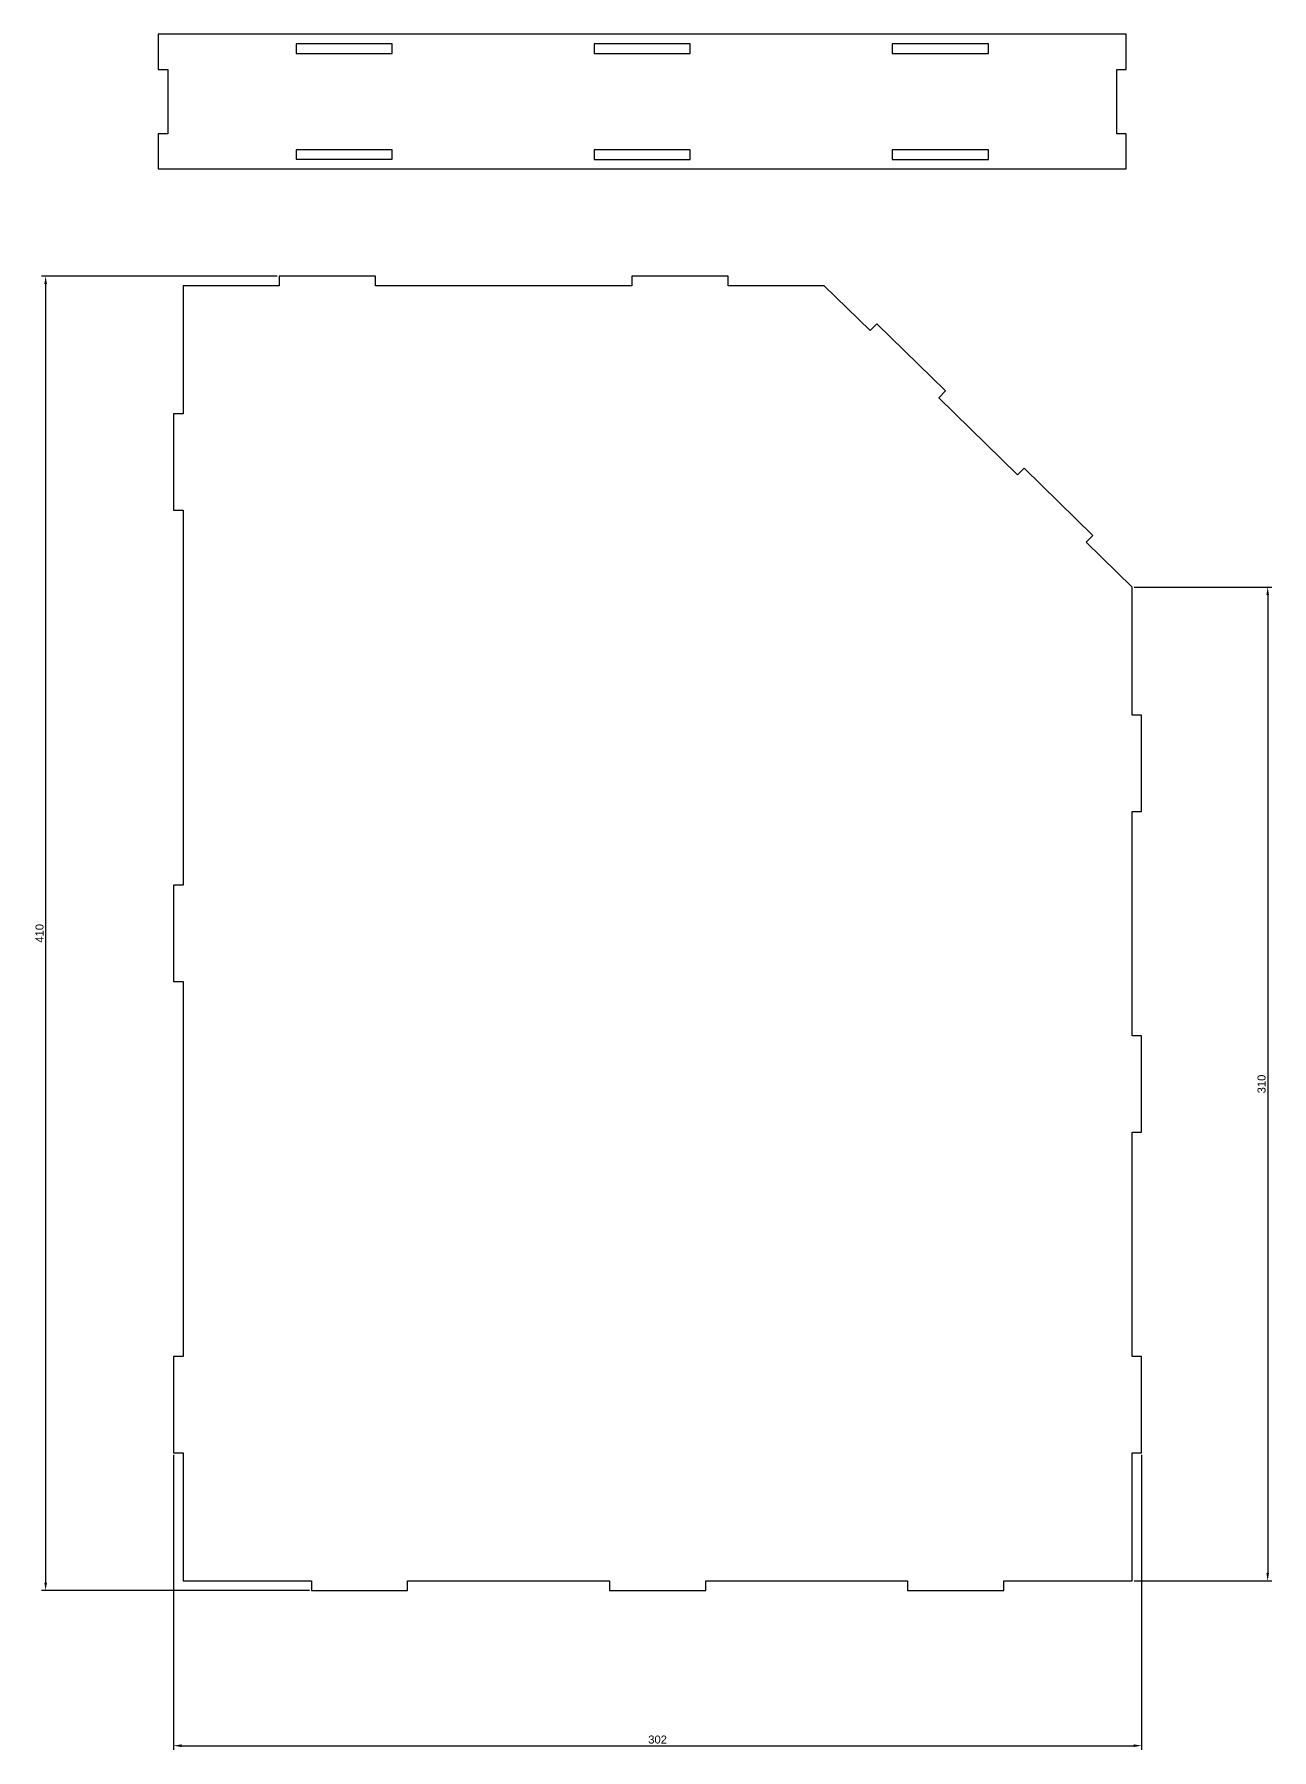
# Model space of a CAD drawing. Header units: millimetres. Extents: x 3605 to 6118, y -778 to 2197.
# Drawn here: x 4919 to 5305, y 881 to 1416 of the extents above; entities that cross this region are included whole.
import ezdxf

# ---------------------------------------------------------------- set-up
doc = ezdxf.new("R2010")
doc.units = ezdxf.units.MM
doc.styles.get("Standard").update_dxf_attribs({"font": 'arial.ttf'})
doc.dimstyles.new('ISO-25', dxfattribs={"dimtxt": 2.5, "dimasz": 2.5, "dimexe": 1.25, "dimexo": 0.625, "dimtad": 1, "dimtxsty": 'Standard', "dimcen": 2.5, "dimadec": 0, "dimazin": 0, "dimtfac": 1, "dimtmove": 0, "dimatfit": 3, "dimfxl": 1, "dimarcsym": 0})

# ---------------------------------------------------------------- blocks, each defined once
blk = doc.blocks.new('*D30')
at = {"color": 0, "lineweight": -2, "transparency": 16777216}
for p, q in [((4961.96, 972.6), (4961.96, 880.58)), ((5263.96, 972.6), (5263.96, 880.58)), ((4964.46, 881.83), (5261.46, 881.83))]:
    blk.add_line(p, q, dxfattribs=at)
at = {"color": 0, "transparency": 16777216}
for points in [[(4964.46, 882.25), (4964.46, 881.41), (4961.96, 881.83)], [(5261.46, 882.25), (5261.46, 881.41), (5263.96, 881.83)]]:
    blk.add_solid(points, dxfattribs=at)
at = {"layer": 'Defpoints', "color": 0, "transparency": 16777216}
for p in [(4961.96, 973.22), (5263.96, 973.22), (5263.96, 881.83)]:
    blk.add_point(p, dxfattribs=at)
at = {"color": 0, "transparency": 16777216, "insert": (5112.96, 883.73), "char_height": 2.5, "attachment_point": 5}
blk.add_mtext('302', dxfattribs=at)
blk = doc.blocks.new('*D33')
at = {"color": 0, "lineweight": -2, "transparency": 16777216}
for p, q in [((5261.58, 1243.22), (5304.52, 1243.22)), ((5303.27, 1240.72), (5303.27, 935.72)), ((5261.58, 933.22), (5304.52, 933.22))]:
    blk.add_line(p, q, dxfattribs=at)
at = {"color": 0, "transparency": 16777216}
for points in [[(5302.86, 1240.72), (5303.69, 1240.72), (5303.27, 1243.22)], [(5302.86, 935.72), (5303.69, 935.72), (5303.27, 933.22)]]:
    blk.add_solid(points, dxfattribs=at)
at = {"layer": 'Defpoints', "color": 0, "transparency": 16777216}
for p in [(5260.96, 1243.22), (5260.96, 933.22), (5303.27, 933.22)]:
    blk.add_point(p, dxfattribs=at)
at = {"color": 0, "transparency": 16777216, "insert": (5301.37, 1088.22), "char_height": 2.5, "attachment_point": 5, "rotation": 90}
blk.add_mtext('310', dxfattribs=at)
blk = doc.blocks.new('*D34')
at = {"color": 0, "lineweight": -2, "transparency": 16777216}
for p, q in [((4994.33, 1340.22), (4920.82, 1340.22)), ((4922.07, 1337.72), (4922.07, 932.72)), ((5004.33, 930.22), (4920.82, 930.22))]:
    blk.add_line(p, q, dxfattribs=at)
at = {"color": 0, "transparency": 16777216}
for points in [[(4921.66, 1337.72), (4922.49, 1337.72), (4922.07, 1340.22)], [(4921.66, 932.72), (4922.49, 932.72), (4922.07, 930.22)]]:
    blk.add_solid(points, dxfattribs=at)
at = {"layer": 'Defpoints', "color": 0, "transparency": 16777216}
for p in [(4994.96, 1340.22), (4922.07, 930.22), (5004.96, 930.22)]:
    blk.add_point(p, dxfattribs=at)
at = {"color": 0, "transparency": 16777216, "insert": (4920.17, 1135.22), "char_height": 2.5, "attachment_point": 5, "rotation": 90}
blk.add_mtext('410', dxfattribs=at)

msp = doc.modelspace()

# ---------------------------------------------------------------- linework, layer by layer
at = {"color": 7, "linetype": 'Continuous', "lineweight": 25}
for p, q in [((4957.165, 1415.645), (4957.165, 1404.645)), ((5259.165, 1415.645), (4957.165, 1415.645)), ((5030.165, 1412.642), (5000.165, 1412.642)), ((5000.165, 1412.642), (5000.165, 1409.642)), ((5030.165, 1409.642), (5030.165, 1412.642)), ((5123.165, 1412.645), (5093.165, 1412.645)), ((5093.165, 1412.645), (5093.165, 1409.645)), ((5123.165, 1409.645), (5123.165, 1412.645)), ((5216.165, 1412.645), (5186.165, 1412.645)), ((5186.165, 1412.645), (5186.165, 1409.642)), ((5216.165, 1409.642), (5216.165, 1412.645)), ((5259.165, 1404.645), (5259.165, 1415.645)), ((5000.165, 1409.642), (5030.165, 1409.642)), ((5093.165, 1409.645), (5123.165, 1409.645)), ((5186.165, 1409.642), (5216.165, 1409.642)), ((4957.165, 1404.645), (4960.165, 1404.645)), ((4960.165, 1404.645), (4960.165, 1384.645)), ((5256.165, 1404.645), (5259.165, 1404.645)), ((5256.165, 1384.645), (5256.165, 1404.645)), ((4960.165, 1384.645), (4957.165, 1384.645)), ((4957.165, 1384.645), (4957.165, 1373.645)), ((5259.165, 1384.645), (5256.165, 1384.645)), ((5259.165, 1373.645), (5259.165, 1384.645)), ((5030.165, 1379.648), (5000.165, 1379.648)), ((5000.165, 1379.648), (5000.165, 1376.648)), ((5000.165, 1376.648), (5030.165, 1376.648)), ((5030.165, 1376.648), (5030.165, 1379.648)), ((5123.165, 1379.645), (5093.165, 1379.645)), ((5093.165, 1379.645), (5093.165, 1376.645)), ((5093.165, 1376.645), (5123.165, 1376.645)), ((5123.165, 1376.645), (5123.165, 1379.645)), ((5216.165, 1379.648), (5186.165, 1379.648)), ((5186.165, 1379.648), (5186.165, 1376.645)), ((5186.165, 1376.645), (5216.165, 1376.645)), ((5216.165, 1376.645), (5216.165, 1379.648)), ((4957.165, 1373.645), (5259.165, 1373.645)), ((4994.96, 1340.223), (4994.96, 1337.223)), ((5024.96, 1340.223), (4994.96, 1340.223)), ((5024.96, 1337.223), (5024.96, 1340.223)), ((5104.96, 1340.223), (5104.96, 1337.223)), ((5134.96, 1340.223), (5104.96, 1340.223)), ((5134.96, 1337.223), (5134.96, 1340.223)), ((4964.96, 1337.223), (4964.96, 1297.223)), ((4994.96, 1337.223), (4964.96, 1337.223)), ((5104.96, 1337.223), (5024.96, 1337.223)), ((5164.96, 1337.223), (5134.96, 1337.223)), ((5179.25, 1323.231), (5164.96, 1337.223)), ((5181.349, 1325.374), (5179.25, 1323.231)), ((5202.784, 1304.386), (5181.349, 1325.374)), ((5200.685, 1302.242), (5202.784, 1304.386)), ((5225.234, 1278.205), (5200.685, 1302.242)), ((4961.96, 1297.223), (4961.96, 1267.223)), ((4964.96, 1297.223), (4961.96, 1297.223)), ((5227.333, 1280.348), (5225.234, 1278.205)), ((5248.768, 1259.359), (5227.333, 1280.348)), ((4961.96, 1267.223), (4964.96, 1267.223)), ((4964.96, 1267.223), (4964.96, 1150.223)), ((5246.669, 1257.216), (5248.768, 1259.359)), ((5260.96, 1243.223), (5246.669, 1257.216)), ((5260.96, 1203.223), (5260.96, 1243.223)), ((5263.96, 1203.223), (5260.96, 1203.223)), ((5263.96, 1173.223), (5263.96, 1203.223)), ((5260.96, 1173.223), (5263.96, 1173.223)), ((5260.96, 1103.223), (5260.96, 1173.223)), ((4961.96, 1150.223), (4961.96, 1120.223)), ((4964.96, 1150.223), (4961.96, 1150.223)), ((4961.96, 1120.223), (4964.96, 1120.223)), ((4964.96, 1120.223), (4964.96, 1003.223)), ((5263.96, 1103.223), (5260.96, 1103.223)), ((5263.96, 1073.223), (5263.96, 1103.223)), ((5260.96, 1073.223), (5263.96, 1073.223)), ((5260.96, 1003.223), (5260.96, 1073.223)), ((4961.96, 1003.223), (4961.96, 973.223)), ((4964.96, 1003.223), (4961.96, 1003.223)), ((5263.96, 1003.223), (5260.96, 1003.223)), ((5263.96, 973.223), (5263.96, 1003.223)), ((4961.96, 973.223), (4964.96, 973.223)), ((4964.96, 973.223), (4964.96, 933.223)), ((5260.96, 973.223), (5263.96, 973.223)), ((5260.96, 933.223), (5260.96, 973.223)), ((4964.96, 933.223), (5004.96, 933.223)), ((5004.96, 933.223), (5004.96, 930.223)), ((5034.96, 933.223), (5097.96, 933.223)), ((5034.96, 930.223), (5034.96, 933.223)), ((5097.96, 933.223), (5097.96, 930.223)), ((5127.96, 933.223), (5190.96, 933.223)), ((5127.96, 930.223), (5127.96, 933.223)), ((5190.96, 933.223), (5190.96, 930.223)), ((5220.96, 933.223), (5260.96, 933.223)), ((5220.96, 930.223), (5220.96, 933.223)), ((5004.96, 930.223), (5034.96, 930.223)), ((5097.96, 930.223), (5127.96, 930.223)), ((5190.96, 930.223), (5220.96, 930.223))]:
    msp.add_line(p, q, dxfattribs=at)

# ---------------------------------------------------------------- dimensions: what is measured, and where the dimension line sits
for base, p1, p2, picture, middle in [((4922.074, 930.223), (4994.96, 1340.223), (5004.96, 930.223), '*D34', (4920.172, 1135.223)), ((5303.274, 933.223), (5260.96, 1243.223), (5260.96, 933.223), '*D33', (5301.372, 1088.223))]:
    dim = msp.add_linear_dim(base=base, p1=p1, p2=p2, angle=90, dimstyle='ISO-25')
    dim.commit()
    dim.dimension.update_dxf_attribs({"geometry": picture, "text_midpoint": middle})
dim = msp.add_linear_dim(base=(5263.96, 881.831), p1=(4961.96, 973.223), p2=(5263.96, 973.223), dimstyle='ISO-25')
dim.commit()
dim.dimension.update_dxf_attribs({"geometry": '*D30', "text_midpoint": (5112.96, 883.734)})

doc.saveas('drawing.dxf')
